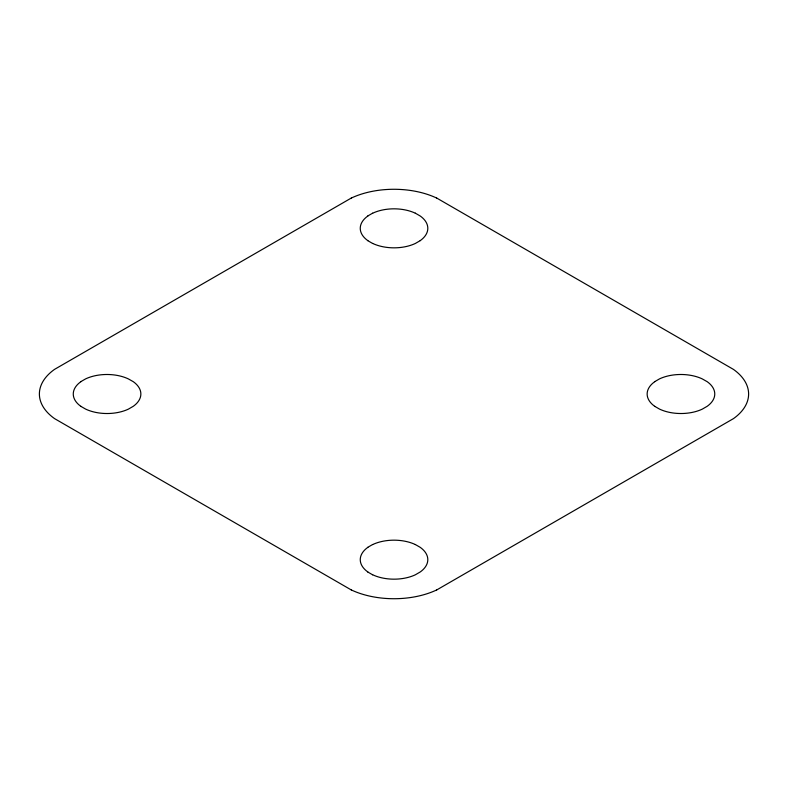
<?xml version="1.0" encoding="UTF-8"?>
<svg xmlns="http://www.w3.org/2000/svg" width="788" height="788" viewBox="0 0 788 788"><rect width="100%" height="100%" fill="white"/><g stroke="black" fill="none" stroke-linecap="round" stroke-linejoin="round"><path stroke-width="1.18" d="M80.79 381.668L85.685 378.851A33.766 19.493 0 0 1 128.375 378.91L133.261 381.668A33.766 19.493 0 0 1 133.251 406.312L128.375 409.139A33.766 19.493 0 0 1 85.695 409.13L80.79 406.312M367.75 216.001L372.635 213.174M420.221 240.645L415.335 243.472A33.766 19.493 0 0 1 372.694 243.443M367.74 547.335L372.625 544.518M654.69 381.668L659.586 378.841A33.776 19.493 0 0 1 702.266 378.9L707.161 381.668A33.766 19.493 0 0 1 707.151 406.312L702.275 409.139A33.776 19.493 0 0 1 659.586 409.13L654.69 406.312M351.31 198.034L54.569 369.355A67.532 38.986 0 0 0 54.599 418.635L351.31 589.966M436.69 589.966L733.431 418.645A67.522 38.986 0 0 0 733.401 369.365L436.69 198.034M415.325 213.174L420.211 216.001A33.766 19.493 0 0 1 420.201 240.645M372.635 243.472L367.74 240.645M415.315 544.518L420.201 547.335A33.766 19.493 0 0 1 420.201 571.98L415.325 574.807A33.766 19.493 0 0 1 372.685 574.777M372.625 574.807L367.74 571.98M436.67 589.956A67.532 38.986 0 0 1 351.33 589.956M351.33 198.044A67.522 38.986 0 0 1 436.67 198.054M654.749 406.332A33.776 19.493 0 0 1 654.759 381.688M367.848 240.645A33.766 19.493 0 0 1 367.858 216.011M372.685 213.213A33.766 19.493 0 0 1 415.355 213.213M367.858 571.98A33.766 19.493 0 0 1 367.858 547.345M372.685 544.557A33.766 19.493 0 0 1 415.355 544.557M80.868 406.342A33.766 19.493 0 0 1 80.868 381.707"/></g></svg>
